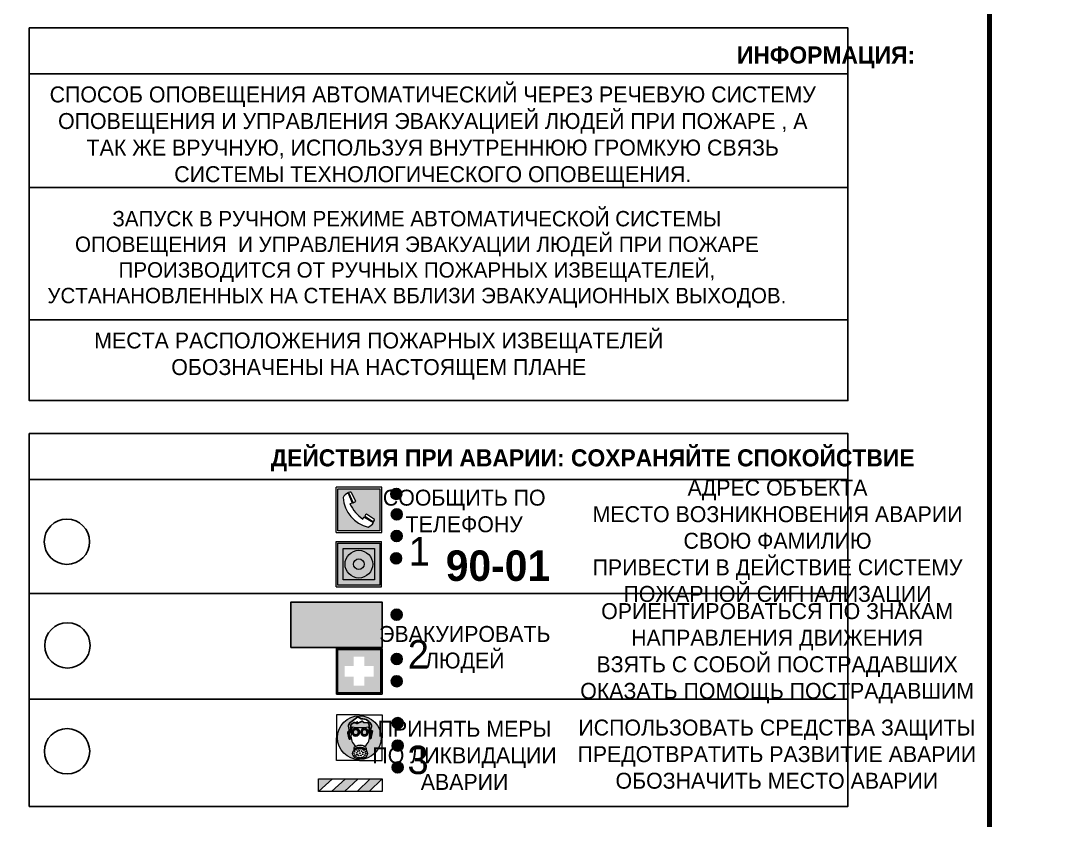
# Model space of a CAD drawing. Header units: millimetres. Extents: x 13114 to 67229, y 22859 to 38520.
# Drawn here: x 17696.9 to 17881.3, y 24378.2 to 24518.5 of the extents above; entities that cross this region are included whole.
import ezdxf

# ---------------------------------------------------------------- set-up
doc = ezdxf.new("R2010")
doc.units = ezdxf.units.MM
doc.styles.add('обычный', font='arial.ttf')

# ---------------------------------------------------------------- blocks, each defined once
blk = doc.blocks.new('A$C38D26F80')
h = blk.add_hatch(color=5)
h.dxf.hatch_style = 1
h.paths.add_polyline_path([(-8.77, -4.48, 1), (-0.19, -4.48, 1)])
h.paths.add_polyline_path([(-6.75, -3.58), (-6.75, -3.31), (-6.62, -3.22), (-6.5, -3.22), (-6.42, -3.3), (-6.39, -3.28), (-6.59, -2.23), (-6.59, -2.01), (-6.38, -1.58), (-4.76, -0.4), (-4.13, -0.79, -0.362848), (-2.1, -2.1, -0.201049), (-2.17, -2.48, 0.085434), (-2.26, -3.13), (-1.9, -3.16), (-2.25, -4.7), (-2.4, -4.59), (-2.43, -4.34), (-2.36, -4.34), (-2.14, -3.34), (-2.47, -3.42), (-2.58, -1.95), (-2.77, -1.58), (-3.58, -1.52), (-3.92, -1.26), (-5.05, -1.73), (-4.87, -1.39), (-5.41, -1.6), (-5.41, -1.46), (-6.13, -1.87), (-6.18, -3.5), (-6.56, -3.47), (-6.37, -4.59), (-6.16, -4.43), (-6.16, -4.66), (-6.36, -4.79), (-6.37, -4.8), (-6.51, -4.76)], flags=16)
h.paths.add_polyline_path([(-6.51, -4.76), (-6.36, -4.79), (-6.37, -4.8)], flags=0)
h.paths.add_polyline_path([(-5.92, -2.34, 0.089508), (-2.67, -2.35), (-2.48, -3.88, -0.268602), (-3.4, -6.18, 0.262449), (-5.2, -6.18, -0.268602), (-6.11, -3.88)], flags=16)
edge = h.paths.add_edge_path(flags=16)
edge.add_ellipse((-5.19, -3.41), major_axis=(0, 0.842), ratio=0.848992, start_angle=0, end_angle=360)
edge = h.paths.add_edge_path(flags=0)
edge.add_ellipse((-5.19, -3.39), major_axis=(0, 0.665), ratio=0.853798, start_angle=0, end_angle=360)
edge = h.paths.add_edge_path(flags=0)
edge.add_ellipse((-5.19, -3.4), major_axis=(0, 0.528), ratio=0.864094, start_angle=0, end_angle=360)
edge = h.paths.add_edge_path(flags=16)
edge.add_ellipse((-3.47, -3.4), major_axis=(0, 0.842), ratio=0.848992, start_angle=0, end_angle=360)
h.paths.add_polyline_path([(-3.13, -6.45), (-3.13, -6.84, 0.383174), (-5.57, -6.85), (-5.57, -6.49, -0.369952)], flags=16)
edge = h.paths.add_edge_path(flags=0)
edge.add_ellipse((-3.47, -3.39), major_axis=(0, 0.665), ratio=0.853798, start_angle=0, end_angle=360)
edge = h.paths.add_edge_path(flags=0)
edge.add_ellipse((-3.47, -3.4), major_axis=(0, 0.528), ratio=0.864094, start_angle=0, end_angle=360)
edge = h.paths.add_edge_path(flags=16)
edge.add_ellipse((-4.34, -7.57), major_axis=(-1.48, 0), ratio=0.744955, start_angle=0, end_angle=360)
h.paths.add_polyline_path([(-5.01, -6.85, -1), (-5.15, -6.85, -1)], flags=0)
h.paths.add_polyline_path([(-5.33, -7.14, -1), (-5.47, -7.14, -1)], flags=0)
h.paths.add_polyline_path([(-4.61, -6.71, -1), (-4.74, -6.71, -1)], flags=16)
h.paths.add_polyline_path([(-5.43, -7.51, -1), (-5.57, -7.51, -1)], flags=0)
h.paths.add_polyline_path([(-4.26, -6.67, -1), (-4.4, -6.67, -1)], flags=16)
h.paths.add_polyline_path([(-4.74, -7.14, -1), (-4.88, -7.14, -1)], flags=0)
h.paths.add_polyline_path([(-4.93, -7.43, -1), (-5.07, -7.43, -1)], flags=0)
h.paths.add_polyline_path([(-4.41, -7.07, -1), (-4.54, -7.07, -1)], flags=0)
h.paths.add_polyline_path([(-5.33, -7.87, -1), (-5.46, -7.87, -1)], flags=0)
h.paths.add_polyline_path([(-3.8, -6.71, -1), (-3.94, -6.71, -1)], flags=16)
h.paths.add_polyline_path([(-4.85, -7.78, -1), (-4.98, -7.78, -1)], flags=0)
h.paths.add_polyline_path([(-3.96, -7.14, -1), (-4.1, -7.14, -1)], flags=0)
h.paths.add_polyline_path([(-4.33, -7.53, -1), (-4.47, -7.53, -1)], flags=0)
h.paths.add_polyline_path([(-5.09, -8.12, -1), (-5.23, -8.12, -1)], flags=0)
h.paths.add_polyline_path([(-3.5, -6.94, -1), (-3.64, -6.94, -1)], flags=0)
h.paths.add_polyline_path([(-4.54, -7.97, -1), (-4.68, -7.97, -1)], flags=0)
h.paths.add_polyline_path([(-3.66, -7.39, -1), (-3.8, -7.39, -1)], flags=0)
h.paths.add_polyline_path([(-4.73, -8.35, -1), (-4.86, -8.35, -1)], flags=0)
h.paths.add_polyline_path([(-4.09, -7.96, -1), (-4.23, -7.96, -1)], flags=0)
h.paths.add_polyline_path([(-3.77, -7.74, -1), (-3.91, -7.74, -1)], flags=0)
h.paths.add_polyline_path([(-3.22, -7.27, -1), (-3.35, -7.27, -1)], flags=0)
h.paths.add_polyline_path([(-4.34, -8.4, -1), (-4.47, -8.4, -1)], flags=0)
h.paths.add_polyline_path([(-3.16, -7.61, -1), (-3.3, -7.61, -1)], flags=0)
h.paths.add_polyline_path([(-3.9, -8.35, -1), (-4.04, -8.35, -1)], flags=0)
h.paths.add_polyline_path([(-3.32, -7.91, -1), (-3.46, -7.91, -1)], flags=0)
h.paths.add_polyline_path([(-3.55, -8.23, -1), (-3.69, -8.23, -1)], flags=0)
at = {"color": 5, "lineweight": 5}
for p, q in [((-4.48, 0), (-8.96, 0)), ((-8.96, 0), (-8.96, -4.48)), ((-4.48, 0), (0, 0)), ((0, 0), (0, -4.48)), ((-6.59, -2.01), (-6.38, -1.58)), ((-6.59, -2.23), (-6.59, -2.01)), ((-6.38, -1.58), (-4.76, -0.4)), ((-6.13, -1.87), (-6.18, -3.5)), ((-5.41, -1.46), (-6.13, -1.87)), ((-4.87, -1.39), (-5.41, -1.6)), ((-5.41, -1.6), (-5.41, -1.46)), ((-3.92, -1.26), (-5.05, -1.73)), ((-5.05, -1.73), (-4.87, -1.39)), ((-4.76, -0.4), (-4.13, -0.79)), ((-3.58, -1.52), (-3.92, -1.26)), ((-2.77, -1.58), (-3.58, -1.52)), ((-2.58, -1.95), (-2.77, -1.58)), ((-2.47, -3.42), (-2.58, -1.95)), ((-6.75, -3.31), (-6.62, -3.22)), ((-6.75, -3.58), (-6.75, -3.31)), ((-6.51, -4.76), (-6.75, -3.58)), ((-6.62, -3.22), (-6.5, -3.22)), ((-6.39, -3.28), (-6.59, -2.23)), ((-6.18, -3.5), (-6.56, -3.47)), ((-6.56, -3.47), (-6.37, -4.59)), ((-6.5, -3.22), (-6.42, -3.3)), ((-6.42, -3.3), (-6.39, -3.28)), ((-5.92, -2.34), (-6.11, -3.88)), ((-2.67, -2.34), (-2.48, -3.88)), ((-2.14, -3.34), (-2.47, -3.42)), ((-2.36, -4.34), (-2.14, -3.34)), ((-1.9, -3.16), (-2.26, -3.13)), ((-2.25, -4.7), (-1.9, -3.16)), ((-8.96, -8.96), (-8.96, -4.48)), ((-6.37, -4.8), (-6.51, -4.76)), ((-6.37, -4.59), (-6.16, -4.43)), ((-6.16, -4.66), (-6.37, -4.8)), ((-6.16, -4.43), (-6.16, -4.66)), ((-2.43, -4.34), (-2.4, -4.59)), ((-2.43, -4.34), (-2.36, -4.34)), ((-2.4, -4.59), (-2.25, -4.7)), ((0, -8.96), (0, -4.48)), ((-5.57, -6.49), (-5.57, -6.85)), ((-3.13, -6.45), (-3.13, -6.84)), ((-4.48, -8.96), (-8.96, -8.96)), ((-4.48, -8.96), (0, -8.96))]:
    blk.add_line(p, q, dxfattribs=at)
at = {"color": 5}
for p, q in [((-6.59, -2.01), (-6.38, -1.58)), ((-6.59, -2.23), (-6.59, -2.01)), ((-6.38, -1.58), (-4.76, -0.4)), ((-6.13, -1.87), (-6.18, -3.5)), ((-5.41, -1.46), (-6.13, -1.87)), ((-4.87, -1.39), (-5.41, -1.6)), ((-5.41, -1.6), (-5.41, -1.46)), ((-3.92, -1.26), (-5.05, -1.73)), ((-5.05, -1.73), (-4.87, -1.39)), ((-4.76, -0.4), (-4.13, -0.79)), ((-3.58, -1.52), (-3.92, -1.26)), ((-2.77, -1.58), (-3.58, -1.52)), ((-2.58, -1.95), (-2.77, -1.58)), ((-2.47, -3.42), (-2.58, -1.95)), ((-6.75, -3.31), (-6.62, -3.22)), ((-6.75, -3.58), (-6.75, -3.31)), ((-6.51, -4.76), (-6.75, -3.58)), ((-6.62, -3.22), (-6.5, -3.22)), ((-6.39, -3.28), (-6.59, -2.23)), ((-6.18, -3.5), (-6.56, -3.47)), ((-6.56, -3.47), (-6.37, -4.59)), ((-6.5, -3.22), (-6.42, -3.3)), ((-6.42, -3.3), (-6.39, -3.28)), ((-2.14, -3.34), (-2.47, -3.42)), ((-2.36, -4.34), (-2.14, -3.34)), ((-2.26, -3.13), (-1.9, -3.16)), ((-1.9, -3.16), (-2.25, -4.7)), ((-6.37, -4.8), (-6.51, -4.76)), ((-6.36, -4.79), (-6.51, -4.76)), ((-6.37, -4.59), (-6.16, -4.43)), ((-6.16, -4.66), (-6.37, -4.8)), ((-6.16, -4.66), (-6.36, -4.79)), ((-6.16, -4.43), (-6.16, -4.66)), ((-2.4, -4.59), (-2.43, -4.34)), ((-2.43, -4.34), (-2.36, -4.34)), ((-2.25, -4.7), (-2.4, -4.59))]:
    blk.add_line(p, q, dxfattribs=at)
at = {"color": 5, "lineweight": 5}
for centre, radius in [((-4.48, -4.48), 4.29), ((-5.5, -7.51), 0.0678), ((-5.4, -7.14), 0.0678), ((-5.4, -7.87), 0.0678), ((-5.16, -8.12), 0.0678), ((-5.08, -6.85), 0.0678), ((-5, -7.43), 0.0678), ((-4.91, -7.78), 0.0678), ((-4.81, -7.14), 0.0678), ((-4.67, -6.71), 0.0678), ((-4.61, -7.97), 0.0678), ((-4.47, -7.07), 0.0678), ((-4.4, -7.53), 0.0678), ((-4.33, -6.67), 0.0678), ((-4.16, -7.96), 0.0678), ((-4.03, -7.14), 0.0678), ((-3.87, -6.71), 0.0678), ((-3.84, -7.74), 0.0678), ((-3.73, -7.39), 0.0678), ((-3.62, -8.23), 0.0678), ((-3.57, -6.94), 0.0678), ((-3.39, -7.91), 0.0678), ((-3.28, -7.27), 0.0678), ((-3.23, -7.61), 0.0678), ((-4.79, -8.35), 0.0678), ((-4.4, -8.4), 0.0678), ((-3.97, -8.35), 0.0678)]:
    blk.add_circle(centre, radius, dxfattribs=at)
at = {"color": 5}
for centre, radius, start, end in [((-3.89, -2.66), 1.88, 17.387, 97.1599), ((-0.35, -3.07), 1.91, 162.2553, 181.7878), ((-2.6, -2.2), 0.511, 326.3906, 11.8614)]:
    blk.add_arc(centre, radius, start, end, dxfattribs=at)
at = {"color": 5, "lineweight": 5}
for centre, radius, start, end in [((-3.66, -4.24), 2.47, 171.573, 231.7124), ((-4.28, 6.66), 9.15, 259.6987, 280.1569), ((-4.93, -4.24), 2.47, 308.2876, 8.427), ((-0.47, -3.05), 1.79, 161.5846, 182.4584), ((-2.6, -2.2), 0.513, 326.4781, 11.7739), ((-4.33, -7.88), 1.87, 50.358, 131.5662), ((-4.3, -7.78), 1.83, 60.5889, 119.4111), ((-4.34, -8.2), 1.82, 48.4943, 132.3565)]:
    blk.add_arc(centre, radius, start, end, dxfattribs=at)
for centre, major_axis, ratio in [((-5.19, -3.41), (0, 0.842), 0.848992), ((-5.19, -3.39), (0, 0.665), 0.853798), ((-5.19, -3.4), (0, 0.528), 0.864094), ((-3.47, -3.4), (0, 0.842), 0.848992), ((-3.47, -3.39), (0, 0.665), 0.853798), ((-3.47, -3.4), (0, 0.528), 0.864094), ((-4.34, -7.57), (-1.48, 0), 0.744955)]:
    blk.add_ellipse(centre, major_axis=major_axis, ratio=ratio, dxfattribs=at)
blk = doc.blocks.new('A$C47DD6509')
at = {"lineweight": 5}
for points in [[(-8.69, 0), (-11.19, 0), (-11.19, -2.22)], [(-4.22, 0), (-6.45, 0), (-8.91, -2.22), (-6.61, -2.22)], [(0, 0), (-2.09, 0), (-4.36, -2.22), (-2.29, -2.22)]]:
    blk.add_hatch(color=242, dxfattribs=at).paths.add_polyline_path(points)
at = {"color": 242, "lineweight": 5}
for p, q in [((-11.19, -2.22), (-8.69, 0)), ((-11.19, -2.22), (-11.19, 0)), ((-11.19, 0), (-8.69, 0)), ((-11.19, 0), (0, 0)), ((-8.91, -2.22), (-6.45, 0)), ((-6.61, -2.22), (-4.22, 0)), ((-4.36, -2.22), (-2.09, 0)), ((-2.29, -2.22), (0, 0)), ((0, 0), (0, -2.22)), ((0, -2.22), (-11.19, -2.22))]:
    blk.add_line(p, q, dxfattribs=at)
blk = doc.blocks.new('A$C32E8229D')
at = {"true_color": 0xffffff}
blk.add_hatch(color=7, dxfattribs=at).paths.add_polyline_path([(0, 0), (0, -8), (16, -8), (16, 0)])
h = blk.add_hatch(color=126)
h.paths.add_polyline_path([(0.2, -0.2), (15.8, -0.2), (15.8, -7.8), (0.2, -7.8)])
h.paths.add_polyline_path([(13.49, -2.05), (12.08, -2.05), (11.37, -2.63, 0.162397), (11.29, -2.84), (11.29, -3.63), (10.35, -3.63), (10.35, -4.05), (11.68, -4.05), (11.68, -3.48), (12.26, -4.28), (11.29, -5.1), (11.29, -6.78), (11.85, -6.78), (11.85, -5.44), (12.8, -4.64), (12.8, -5.94), (14.46, -5.94), (14.46, -5.39), (13.45, -5.39), (13.45, -3.97), (12.46, -2.59), (13.15, -2.59), (13.69, -3.34), (14.18, -3)], flags=16)
h.paths.add_polyline_path([(10.74, -1.82, 1), (11.8, -1.82, 1)], flags=16)
h.paths.add_polyline_path([(9.39, -3.59), (5.99, -3.59), (6.56, -3.03), (5.91, -3.03), (5.1, -3.83), (5.91, -4.64), (6.56, -4.64), (5.99, -4.09), (9.39, -4.09)], flags=16)
h.paths.add_polyline_path([(4.29, -1.08), (1.72, -1.08), (1.72, -6.6), (4.29, -6.6)], flags=16)
at = {"color": 126}
blk.add_lwpolyline([(16, -8), (0, -8), (0, 0), (16, 0)], close=True, dxfattribs=at)
blk = doc.blocks.new('A$C18900ED3')
h = blk.add_hatch(color=126)
h.paths.add_polyline_path([(-0.18, -0.18), (-7.02, -0.18), (-7.02, -7.02), (-0.18, -7.02)])
h.paths.add_polyline_path([(-5.89, -4.46), (-5.89, -2.77), (-4.46, -2.77), (-4.46, -1.31), (-2.77, -1.31), (-2.77, -2.77), (-1.33, -2.77), (-1.33, -4.46), (-2.77, -4.46), (-2.77, -5.89), (-4.46, -5.89), (-4.46, -4.46)], flags=16)
at = {"color": 126}
for p, q in [((-7.2, 0), (-7.2, -7.2)), ((0, 0), (-7.2, 0)), ((0, -7.2), (0, 0)), ((-7.02, -7.02), (-7.02, -0.18)), ((-7.02, -0.18), (-0.18, -0.18)), ((-0.18, -0.18), (-0.18, -7.02)), ((-7.2, -7.2), (0, -7.2)), ((-0.18, -7.02), (-7.02, -7.02))]:
    blk.add_line(p, q, dxfattribs=at)
blk = doc.blocks.new('A$C456E1F9C')
at = {"lineweight": 5}
h = blk.add_hatch(color=242, dxfattribs=at)
h.paths.add_polyline_path([(0.51, -1.47), (0.51, -13.26), (12.29, -13.26), (12.29, -1.47)])
h.paths.add_polyline_path([(5.42, -4.95, -0.254479), (4.78, -5.4), (3.52, -2.53, -0.209735), (4.23, -2.4)], flags=16)
h.paths.add_polyline_path([(8.53, -8.6), (10.87, -10.17), (10.54, -10.76), (8.03, -9.13, -0.192251)], flags=16)
h.paths.add_polyline_path([(4.61, -5.49, 0.005518), (3.87, -5.72, 0.128647), (7.49, -10.01, 0.00809), (7.83, -9.33), (10.47, -10.97, -0.16736), (8.99, -12.25, -0.327862), (1.95, -3.95, -0.166952), (3.36, -2.62)], flags=16)
at = {"color": 242, "lineweight": 5}
for p, q in [((0, -13.77), (0, -0.97)), ((12.8, -0.97), (0, -0.97)), ((4.61, -5.49), (3.36, -2.62)), ((3.52, -2.53), (4.78, -5.4)), ((4.23, -2.4), (5.42, -4.95)), ((12.8, -13.77), (12.8, -0.97)), ((10.81, -10.12), (8.53, -8.6)), ((7.83, -9.33), (10.47, -10.97)), ((8.03, -9.13), (10.54, -10.76)), ((10.54, -10.76), (10.8, -10.3)), ((10.8, -10.3), (10.81, -10.12)), ((0, -13.77), (12.8, -13.77))]:
    blk.add_line(p, q, dxfattribs=at)
blk.add_lwpolyline([(0.51, -1.47), (12.29, -1.47), (12.29, -13.26), (0.51, -13.26)], close=True, dxfattribs=at)
for centre, radius, start, end in [((4.59, -5.34), 2.99, 114.2845, 152.1974), ((4.02, -3.27), 0.891, 76.3284, 123.7092), ((11.12, -3.31), 9.19, 183.9915, 256.6009), ((14.98, -39.1), 35.17, 107.1487, 108.4135), ((13.86, -0.94), 11.08, 205.5536, 234.8762), ((4.68, -4.59), 0.824, 276.9621, 334.0723), ((8.94, -9.5), 0.989, 114.4092, 157.9388), ((-13.31, 0.8), 23.44, 332.5487, 334.4027), ((7.87, -9.46), 3, 291.9291, 329.9329)]:
    blk.add_arc(centre, radius, start, end, dxfattribs=at)
blk = doc.blocks.new('A$C54414219')
at = {"true_color": 0xffffff}
h = blk.add_hatch(color=7, dxfattribs=at)
h.paths.add_polyline_path([(2.39, -9.45), (2.39, -18.3), (11.23, -18.3), (11.23, -9.45)], flags=0)
h.paths.add_polyline_path([(10.71, -13.87, -1), (2.92, -13.87, -1)], flags=0)
h.paths.add_polyline_path([(8.3, -13.87, -1), (5.33, -13.87, -1)], flags=0)
h.paths.add_polyline_path([(0.41, -7.47), (0.41, -20.27), (13.21, -20.27), (13.21, -7.47)])
h.paths.add_polyline_path([(0.92, -19.77), (12.71, -19.77), (12.71, -7.98), (0.92, -7.98)], flags=16)
h.paths.add_polyline_path([(11.23, -9.45), (11.23, -18.3), (2.39, -18.3), (2.39, -9.45)], flags=0)
at = {"lineweight": 5}
h = blk.add_hatch(color=242, dxfattribs=at)
h.paths.add_polyline_path([(12.71, -7.98), (0.92, -7.98), (0.92, -19.77), (12.71, -19.77)])
h.paths.add_polyline_path([(11.23, -18.3), (2.39, -18.3), (2.39, -9.45), (11.23, -9.45)], flags=16)
h.paths.add_polyline_path([(10.71, -13.87, -1), (2.92, -13.87, -1)], flags=0)
h.paths.add_polyline_path([(8.3, -13.87, -1), (5.33, -13.87, -1)], flags=0)
at = {"true_color": 0xffffff}
h = blk.add_hatch(color=7, dxfattribs=at)
h.paths.add_polyline_path([(2.39, -9.45), (2.39, -18.3), (11.23, -18.3), (11.23, -9.45)])
h.paths.add_polyline_path([(10.71, -13.87, -1), (2.92, -13.87, -1)], flags=16)
h.paths.add_polyline_path([(8.3, -13.87, -1), (5.33, -13.87, -1)], flags=0)
at = {"lineweight": 5}
h = blk.add_hatch(color=242, dxfattribs=at)
h.paths.add_polyline_path([(2.92, -13.87, 1), (10.71, -13.87, 1)])
h.paths.add_polyline_path([(8.3, -13.87, -1), (5.33, -13.87, -1)], flags=16)
at = {"color": 242, "lineweight": 5}
for p, q in [((0.41, -20.27), (0.41, -7.47)), ((0.41, -7.47), (13.21, -7.47)), ((0.41, -7.47), (13.21, -7.47)), ((13.21, -20.27), (13.21, -7.47)), ((0.41, -20.27), (13.21, -20.27))]:
    blk.add_line(p, q, dxfattribs=at)
for points in [[(0.92, -7.98), (12.71, -7.98), (12.71, -19.77), (0.92, -19.77)], [(2.39, -9.45), (11.23, -9.45), (11.23, -18.3), (2.39, -18.3)]]:
    blk.add_lwpolyline(points, close=True, dxfattribs=at)
for radius in [3.89, 1.49]:
    blk.add_circle((6.81, -13.87), radius, dxfattribs=at)

msp = doc.modelspace()

# ---------------------------------------------------------------- hatches: boundary and pattern name
at = {"lineweight": 0}
h = msp.add_hatch(color=256, dxfattribs=at)
h.dxf.hatch_style = 1
h.paths.add_polyline_path([(17761.85, 24435.45, 1), (17763.78, 24435.45, 1)])
h = msp.add_hatch(color=256, dxfattribs=at)
h.dxf.hatch_style = 1
h.paths.add_polyline_path([(17761.95, 24431.86, 1), (17763.88, 24431.86, 1)])
h = msp.add_hatch(color=256, dxfattribs=at)
h.dxf.hatch_style = 1
h.paths.add_polyline_path([(17761.91, 24428.05, 1), (17763.84, 24428.05, 1)])
h = msp.add_hatch(color=256, dxfattribs=at)
h.dxf.hatch_style = 1
h.paths.add_polyline_path([(17761.83, 24424.13, 1), (17763.76, 24424.13, 1)])
h = msp.add_hatch(color=256, dxfattribs=at)
h.dxf.hatch_style = 1
h.paths.add_polyline_path([(17761.91, 24414.24, 1), (17763.85, 24414.24, 1)])
h = msp.add_hatch(color=256, dxfattribs=at)
h.dxf.hatch_style = 1
h.paths.add_polyline_path([(17761.95, 24406.46, 1), (17763.89, 24406.46, 1)])
h = msp.add_hatch(color=256, dxfattribs=at)
h.dxf.hatch_style = 1
h.paths.add_polyline_path([(17761.95, 24402.56, 1), (17763.88, 24402.56, 1)])
h = msp.add_hatch(color=256, dxfattribs=at)
h.dxf.hatch_style = 1
h.paths.add_polyline_path([(17762.11, 24395.2, 1), (17764.04, 24395.2, 1)])
h = msp.add_hatch(color=256, dxfattribs=at)
h.dxf.hatch_style = 1
h.paths.add_polyline_path([(17762.1, 24391.26, 1), (17764.03, 24391.26, 1)])
h = msp.add_hatch(color=256, dxfattribs=at)
h.dxf.hatch_style = 1
h.paths.add_polyline_path([(17762.1, 24387.42, 1), (17764.03, 24387.42, 1)])

# ---------------------------------------------------------------- linework, layer by layer
at = {"color": 6, "lineweight": 100}
for points in [[(17266.97, 24278.3), (17866.97, 24278.3), (17866.97, 24673.3), (17266.97, 24673.3)], [(17866.97, 24278.3), (18466.97, 24278.3), (18466.97, 24673.3), (17866.97, 24673.3)]]:
    msp.add_lwpolyline(points, close=True, dxfattribs=at)
at = {"color": 0}
msp.add_lwpolyline([(17698.37, 24517.29), (17842.13, 24517.29), (17842.13, 24451.84), (17698.37, 24451.84)], close=True, dxfattribs=at)
for points in [[(17698.37, 24509.24), (17842.13, 24509.24)], [(17698.37, 24489.25), (17842.13, 24489.25)], [(17698.37, 24466), (17842.13, 24466)]]:
    msp.add_lwpolyline(points, dxfattribs=at)
for points in [[(17698.37, 24437.98), (17842.13, 24437.98), (17842.13, 24446.04), (17698.37, 24446.04)], [(17698.37, 24437.98), (17842.13, 24437.98), (17842.13, 24380.58), (17698.37, 24380.58)]]:
    msp.add_lwpolyline(points, close=True)
for points in [[(17756.78, 24417.99), (17698.37, 24417.99), (17842.13, 24417.99)], [(17756.78, 24399.41), (17698.37, 24399.41), (17842.13, 24399.41)]]:
    msp.add_lwpolyline(points)
for centre, radius in [((17762.81, 24435.45), 0.966), ((17762.92, 24431.86), 0.966), ((17704.99, 24427.06), 3.98), ((17762.88, 24428.05), 0.966), ((17762.8, 24424.13), 0.966), ((17762.88, 24414.24), 0.966), ((17705.09, 24408.84), 3.98), ((17762.92, 24406.46), 0.966), ((17762.91, 24402.56), 0.966), ((17763.07, 24395.2), 0.966), ((17705.03, 24390.26), 3.98), ((17763.07, 24391.26), 0.966), ((17763.07, 24387.42), 0.966)]:
    msp.add_circle(centre, radius)

# ---------------------------------------------------------------- block references
for name, p, xscale, yscale, zscale in [('A$C456E1F9C', (17752.26, 24437.27), 0.625, 0.625, 0.625), ('A$C54414219', (17752, 24431.78), 0.625, 0.625, 0.625), ('A$C18900ED3', (17760.32, 24408.31), 1.111111111007631, 1.111111111007631, 1.111111111007631), ('A$C38D26F80', (17760.34, 24396.64), 0.8928571427240968, 0.8928571427240968, 0.8928571427240968)]:
    msp.add_blockref(name, p, dxfattribs=dict(xscale=xscale, yscale=yscale, zscale=zscale))
at = {"xscale": -1}
msp.add_blockref('A$C32E8229D', (17760.32, 24416.46), dxfattribs=at)
at = {"color": 242, "true_color": 0xc1121c}
msp.add_blockref('A$C47DD6509', (17760.34, 24385.43), dxfattribs=at)

# ---------------------------------------------------------------- texts
at = {"lineweight": 0, "attachment_point": 5, "style": 'обычный'}
for s, insert, char_height, width in [('{\\fProxima Nova Rg|b1|i0|c204|p2;ИНФОРМАЦИЯ:\\H1.1997x; }', (17838.27, 24512.1), 3, 175.1736), ('{\\fProxima Nova Rg|b0|i0|c204|p2;СПОСОБ ОПОВЕЩЕНИЯ АВТОМАТИЧЕСКИЙ ЧЕРЕЗ РЕЧЕВУЮ СИСТЕМУ ОПОВЕЩЕНИЯ И УПРАВЛЕНИЯ ЭВАКУАЦИЕЙ ЛЮДЕЙ ПРИ ПОЖАРЕ , А ТАК ЖЕ ВРУЧНУЮ, ИСПОЛЬЗУЯ ВНУТРЕННЮЮ ГРОМКУЮ СВЯЗЬ СИСТЕМЫ ТЕХНОЛОГИЧЕСКОГО ОПОВЕЩЕНИЯ.}', (17769.23, 24498.2), 2.8, 137.0334), ('{\\fProxima Nova Rg|b0|i0|c204|p2;\\P\\pt8.1;ЗАПУСК В РУЧНОМ РЕЖИМЕ АВТОМАТИЧЕСКОЙ СИСТЕМЫ ОПОВЕЩЕНИЯ  И УПРАВЛЕНИЯ ЭВАКУАЦИИ ЛЮДЕЙ ПРИ ПОЖАРЕ ПРОИЗВОДИТСЯ ОТ РУЧНЫХ ПОЖАРНЫХ ИЗВЕЩАТЕЛЕЙ, УСТАНАНОВЛЕННЫХ НА СТЕНАХ ВБЛИЗИ ЭВАКУАЦИОННЫХ ВЫХОДОВ. }', (17766.44, 24478.9), 2.7, 131.4512), ('\\pt8.4;{\\fProxima Nova Rg|b0|i0|c204|p2;\\PМЕСТА РАСПОЛОЖЕНИЯ ПОЖАРНЫХ ИЗВЕЩАТЕЛЕЙ ОБОЗНАЧЕНЫ НА НАСТОЯЩЕМ ПЛАНЕ}', (17759.75, 24461.99), 2.8, 118.5618), ('{\\fProxima Nova Rg|b1|i0|c204|p2;ДЕЙСТВИЯ ПРИ АВАРИИ: СОХРАНЯЙТЕ СПОКОЙСТВИЕ\\H1.6644x; }', (17797.31, 24441.35), 3, 175.1736), ('\\pi-8.4,l8.4,t8.4;{\\fProxima Nova Rg|b0|i0|c204|p2;АДРЕС ОБЪЕКТА\\PМЕСТО ВОЗНИКНОВЕНИЯ АВАРИИ\\PСВОЮ ФАМИЛИЮ\\PПРИВЕСТИ В ДЕЙСТВИЕ СИСТЕМУ \\PПОЖАРНОЙ СИГНАЛИЗАЦИИ}', (17829.76, 24426.82), 2.8, 126.6484), ('{\\fProxima Nova Rg|b0|i0|c204|p2;СООБЩИТЬ ПО \\PТЕЛЕФОНУ}', (17774.75, 24432.44), 2.8, 126.6484), ('{\\fProxima Nova Rg|b0|i0|c204|p2;1\\H1.1667x; }', (17766.85, 24425.37), 5, 126.6484), ('{\\fProxima Nova Rg|b1|i0|c204|p2;\\H1.0714x;90-01\\fProxima Nova Rg|b0|i0|c204|p2;\\H0.93331x; \\H1.3449x; }', (17780.67, 24422.81), 5, 126.6484), ('\\pi-8.4,l8.4,t8.4;{\\fProxima Nova Rg|b0|i0|c204|p2;ОРИЕНТИРОВАТЬСЯ ПО ЗНАКАМ \\PНАПРАВЛЕНИЯ ДВИЖЕНИЯ\\PВЗЯТЬ С СОБОЙ ПОСТРАДАВШИХ\\PОКАЗАТЬ ПОМОЩЬ ПОСТРАДАВШИМ}', (17829.69, 24407.46), 2.8, 126.6484), ('{\\fProxima Nova Rg|b0|i0|c204|p2;ЭВАКУИРОВАТЬ \\PЛЮДЕЙ}', (17774.85, 24408.12), 2.8, 126.6484), ('{\\fProxima Nova Rg|b0|i0|c204|p2;2\\H1.1967x; }', (17766.7, 24407.29), 5, 126.6484), ('{\\fProxima Nova Rg|b0|i0|c204|p2;ПРИНЯТЬ МЕРЫ \\PПО ЛИКВИДАЦИИ \\PАВАРИИ}', (17774.81, 24389.54), 2.8, 126.6484), ('\\pi-8.4,l8.4,t8.4;{\\fProxima Nova Rg|b0|i0|c204|p2;ИСПОЛЬЗОВАТЬ СРЕДСТВА ЗАЩИТЫ \\PПРЕДОТВРАТИТЬ РАЗВИТИЕ АВАРИИ\\PОБОЗНАЧИТЬ МЕСТО АВАРИИ}', (17829.64, 24389.73), 2.8, 126.6484), ('{\\fProxima Nova Rg|b0|i0|c204|p2;3\\H1.1967x; }', (17766.64, 24388.71), 5, 126.6484)]:
    msp.add_mtext(s, dxfattribs=dict(at, insert=insert, char_height=char_height, width=width))

doc.saveas('drawing.dxf')
